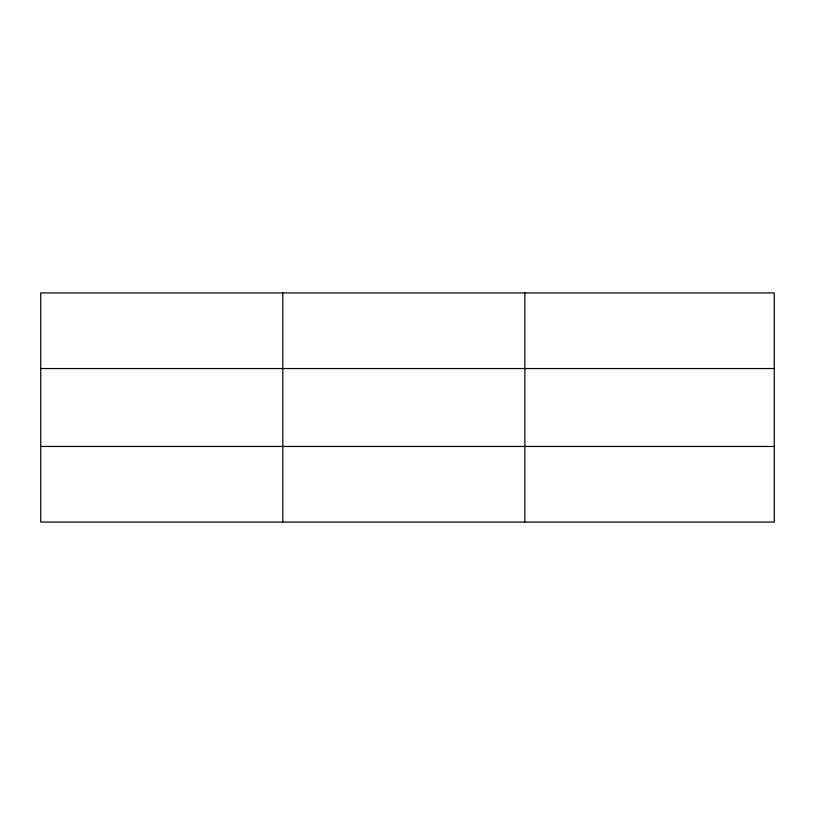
<?xml version="1.0" encoding="UTF-8"?>
<svg xmlns="http://www.w3.org/2000/svg" width="815" height="815" viewBox="0 0 815 815"><rect width="100%" height="100%" fill="white"/><g stroke="black" fill="none" stroke-linecap="round" stroke-linejoin="round"><path stroke-width="1.22" d="M282.805 292.931L282.805 522.069M524.86 292.931L524.86 522.069M774.25 368.543L774.25 292.931L40.75 292.931L40.75 522.069L774.25 522.069L774.25 368.543L40.75 368.543M40.75 446.457L774.25 446.457"/></g></svg>
